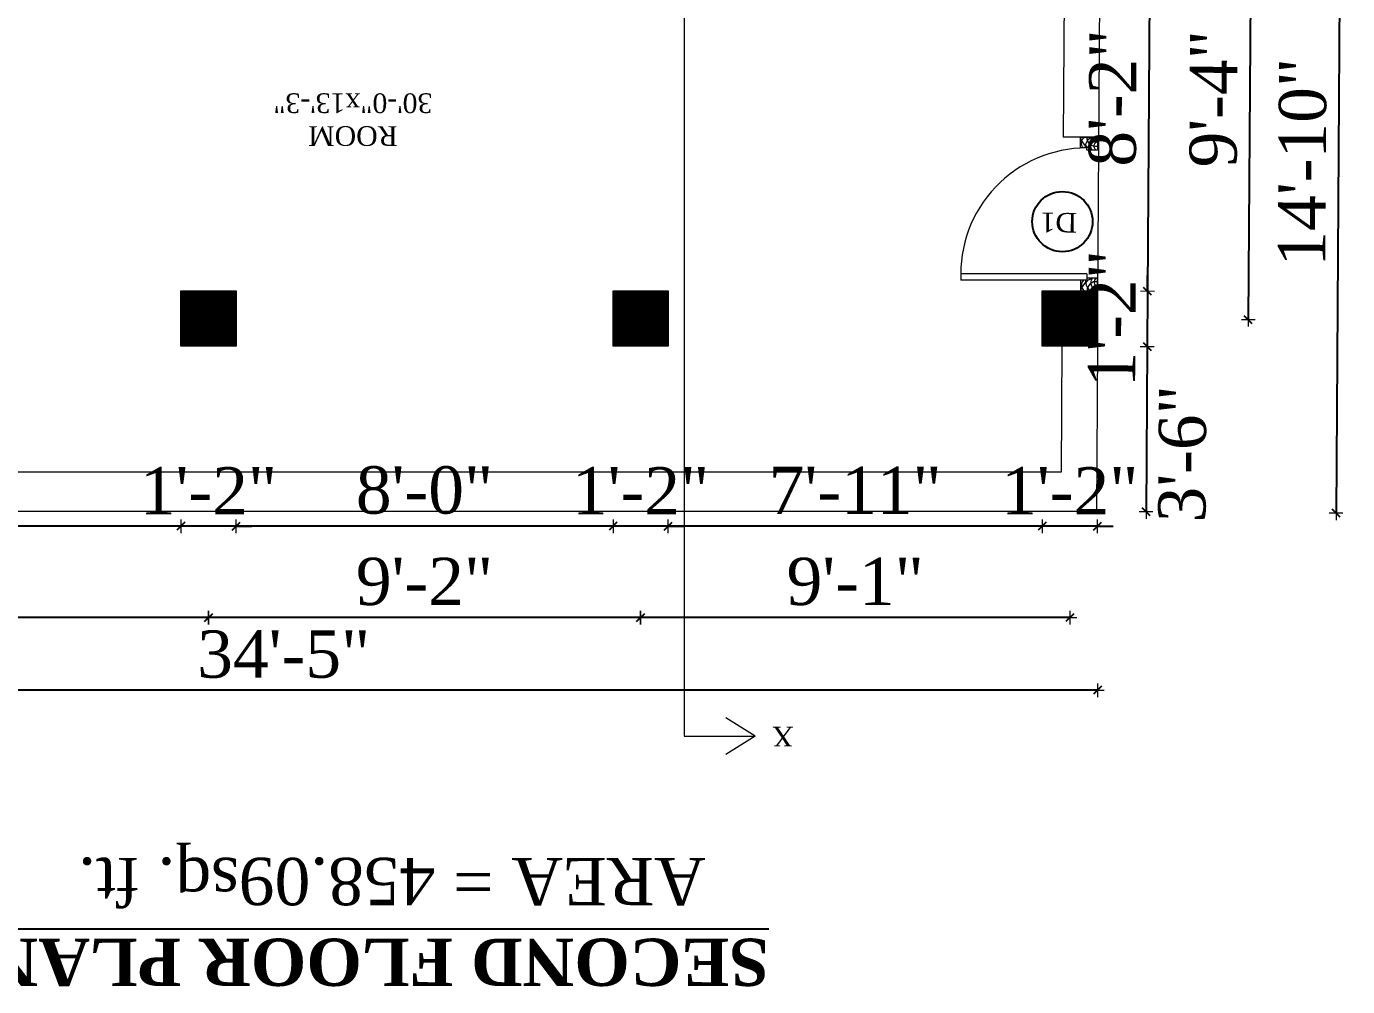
# Model space of a CAD drawing. Header units: inches. Extents: x 4069 to 291496, y -47643 to 12535.
# Drawn here: x 31020.1 to 31355.2, y 2601.2 to 2844.9 of the extents above; entities that cross this region are included whole.
import ezdxf

# ---------------------------------------------------------------- set-up
doc = ezdxf.new("R2010")
doc.units = ezdxf.units.IN
doc.header["$LTSCALE"] = 5
doc.header["$MEASUREMENT"] = 0
for name, color, linetype, lineweight in [('A-WALL', 7, 'Continuous', 9), ('Dimension', 7, 'Continuous', 18), ('DOOR', 62, 'Continuous', 0)]:
    doc.layers.add(name, color=color, linetype=linetype, lineweight=lineweight)
doc.layers.add('dim line', color=7, linetype='Continuous', lineweight=15, true_color=0xfab2b2)
doc.layers.add('TEXT', color=6, linetype='Continuous')
doc.layers.add('WALL', color=7, linetype='Continuous')
doc.styles.add('ordinary', font='times.ttf')
doc.dimstyles.new('Copy of 96', dxfattribs={"dimtxt": 7, "dimasz": 4, "dimexe": 0.5, "dimexo": 0.5, "dimgap": 3, "dimtad": 1, "dimdec": 1, "dimzin": 11, "dimdsep": 46, "dimlunit": 4, "dimtxsty": 'ordinary', "dimblk": 'OBLIQUE', "dimcen": 0.09, "dimse1": 1, "dimse2": 1, "dimclrt": 6, "dimazin": 0, "dimtfac": 1, "dimtdec": 1, "dimtix": 1, "dimtmove": 2, "dimatfit": 3, "dimldrblk": 'leader', "dimfxl": 0.5, "dimfxlon": 1, "dimtolj": 1, "dimtzin": 0, "dimarcsym": 0})
pattern_1 = [(225, (55604.94825, 4379.50503), (0.08838834765, -0.08838834765), [])]

# ---------------------------------------------------------------- blocks, each defined once
blk = doc.blocks.new('A$C27B36B59')
at = {"layer": 'DOOR'}
for p, q in [((0, 4), (0, 0)), ((2.5, 4), (0, 4)), ((2.5, 2.5), (2.5, 4)), ((0, 0), (3, 0)), ((3, 2.5), (2.5, 2.5)), ((3, 0), (3, 2.5))]:
    blk.add_line(p, q, dxfattribs=at)
for centre, radius, start, end in [((-1.4, -0.54), 4.75, 22.1411, 72.838), ((1.34, 2.09), 1.64, 45.138, 144.8948), ((2.21, 0.3), 2.49, 83.3149, 152.658), ((0.13, 0.37), 2.05, 349.4875, 93.6805), ((1.96, -0.47), 2.01, 58.7447, 166.495), ((-0.06, 0.32), 1.13, 343.542, 86.947), ((2.08, -0.4), 1.17, 38.2816, 160.1519)]:
    blk.add_arc(centre, radius, start, end, dxfattribs=at)
blk = doc.blocks.new('D2')
at = {"layer": 'DOOR'}
for p, q in [((74473.95, 24047.59), (74473.95, 24018.09)), ((74473.95, 24047.59), (74475.45, 24047.59)), ((74475.45, 24047.59), (74475.45, 24018.13))]:
    blk.add_line(p, q, dxfattribs=at)
blk.add_arc((74473.95, 24047.59), 29.5, 180, 272.9146, dxfattribs=at)
at = {"layer": 'DOOR', "xscale": -1, "rotation": 180}
blk.add_blockref('A$C27B36B59', (74441.95, 24050.09), dxfattribs=at)
at = {"layer": 'DOOR', "rotation": 180}
blk.add_blockref('A$C27B36B59', (74477.95, 24050.09), dxfattribs=at)
blk = doc.blocks.new('oblique')
at = {"color": 0, "lineweight": -2}
blk.add_line((0.25, 0.25), (-0.25, -0.25), dxfattribs=at)
at = {"layer": 'dim line', "lineweight": 9}
for p, q in [((-0.4375, 0), (0.4375, 0)), ((0, 0.4375), (0, -0.4375))]:
    blk.add_line(p, q, dxfattribs=at)
blk = doc.blocks.new('*D730')
at = {"layer": 'A-WALL', "color": 0, "lineweight": -2, "ltscale": 5, "transparency": 16777216}
blk.add_line((30878.91, 2984.1), (31292.58, 2984.1), dxfattribs=at)
at = {"layer": 'Defpoints', "color": 0, "ltscale": 5, "transparency": 16777216}
for p in [(31292.58, 2984.1), (31292.58, 2889.78, -58.17), (30878.91, 2779.44, -58)]:
    blk.add_point(p, dxfattribs=at)
at = {"layer": 'A-WALL', "color": 0, "lineweight": -2, "ltscale": 5, "transparency": 16777216, "xscale": 4, "yscale": 4, "zscale": 4, "rotation": 180}
blk.add_blockref('oblique', (30878.91, 2984.1), dxfattribs=at)
at = {"layer": 'A-WALL', "color": 0, "lineweight": -2, "ltscale": 5, "transparency": 16777216, "xscale": 4, "yscale": 4, "zscale": 4}
blk.add_blockref('oblique', (31292.58, 2984.1), dxfattribs=at)
at = {"layer": 'A-WALL', "color": 6, "ltscale": 5, "transparency": 16777216, "insert": (31085.75, 2993.2), "char_height": 12, "attachment_point": 5, "style": 'ordinary'}
blk.add_mtext('\\A1;34\'-6"', dxfattribs=at)
blk = doc.blocks.new('_OBLIQUE')
at = {"color": 0, "linetype": 'ByBlock'}
blk.add_line((-0.5, -0.5), (0.5, 0.5), dxfattribs=at)
blk = doc.blocks.new('leader')
at = {"layer": 'Dimension'}
for p, q in [((0, -4.328), (0, 4.328)), ((-4.424, 0), (4.424, 0))]:
    blk.add_line(p, q, dxfattribs=at)
blk = doc.blocks.new('*D847')
at = {"layer": 'A-WALL', "color": 0, "lineweight": -2, "ltscale": 50, "transparency": 16777216}
for p, q in [((31277.76, 2718.07), (31273.76, 2718.07)), ((31291.76, 2718.07), (31277.76, 2718.07)), ((31291.76, 2718.07), (31295.76, 2718.07))]:
    blk.add_line(p, q, dxfattribs=at)
at = {"layer": 'Defpoints', "color": 0, "ltscale": 50, "transparency": 16777216}
for p in [(31277.76, 2763.78, -58.17), (31291.76, 2763.78, -58.17), (31277.76, 2718.07)]:
    blk.add_point(p, dxfattribs=at)
at = {"layer": 'A-WALL', "color": 0, "lineweight": -2, "ltscale": 50, "transparency": 16777216, "xscale": 4, "yscale": 4, "zscale": 4}
blk.add_blockref('oblique', (31277.76, 2718.07), dxfattribs=at)
at = {"layer": 'A-WALL', "color": 0, "lineweight": -2, "ltscale": 50, "transparency": 16777216, "xscale": 4, "yscale": 4, "zscale": 4, "rotation": 180}
blk.add_blockref('oblique', (31291.76, 2718.07), dxfattribs=at)
at = {"layer": 'A-WALL', "color": 6, "ltscale": 50, "transparency": 16777216, "insert": (31284.76, 2727.07), "char_height": 12, "attachment_point": 5, "style": 'ordinary'}
blk.add_mtext('\\A1;1\'-2"', dxfattribs=at)
blk = doc.blocks.new('*D848')
at = {"layer": 'A-WALL', "color": 0, "lineweight": -2, "ltscale": 5, "transparency": 16777216}
blk.add_line((31277.76, 2718.07), (31182.87, 2718.07), dxfattribs=at)
at = {"layer": 'Defpoints', "color": 0, "ltscale": 5, "transparency": 16777216}
for p in [(31182.87, 2763.78, -58.17), (31277.76, 2763.78, -58.17), (31182.87, 2718.07)]:
    blk.add_point(p, dxfattribs=at)
at = {"layer": 'A-WALL', "color": 0, "lineweight": -2, "ltscale": 5, "transparency": 16777216, "xscale": 4, "yscale": 4, "zscale": 4, "rotation": 180}
blk.add_blockref('oblique', (31182.87, 2718.07), dxfattribs=at)
at = {"layer": 'A-WALL', "color": 0, "lineweight": -2, "ltscale": 5, "transparency": 16777216, "xscale": 4, "yscale": 4, "zscale": 4}
blk.add_blockref('oblique', (31277.76, 2718.07), dxfattribs=at)
at = {"layer": 'A-WALL', "color": 6, "ltscale": 5, "transparency": 16777216, "insert": (31230.32, 2727.2), "char_height": 12, "attachment_point": 5, "style": 'ordinary'}
blk.add_mtext('\\A1;7\'-11"', dxfattribs=at)
blk = doc.blocks.new('*D731')
at = {"layer": 'A-WALL', "color": 0, "lineweight": -2, "ltscale": 5, "transparency": 16777216}
for p, q in [((31168.87, 2718.07), (31164.87, 2718.07)), ((31182.87, 2718.07), (31168.87, 2718.07)), ((31182.87, 2718.07), (31186.87, 2718.07))]:
    blk.add_line(p, q, dxfattribs=at)
at = {"layer": 'Defpoints', "color": 0, "ltscale": 5, "transparency": 16777216}
for p in [(31168.87, 2763.78, -58.17), (31182.87, 2763.78, -58.17), (31168.87, 2718.07)]:
    blk.add_point(p, dxfattribs=at)
at = {"layer": 'A-WALL', "color": 0, "lineweight": -2, "ltscale": 5, "transparency": 16777216, "xscale": 4, "yscale": 4, "zscale": 4}
blk.add_blockref('oblique', (31168.87, 2718.07), dxfattribs=at)
at = {"layer": 'A-WALL', "color": 0, "lineweight": -2, "ltscale": 5, "transparency": 16777216, "xscale": 4, "yscale": 4, "zscale": 4, "rotation": 180}
blk.add_blockref('oblique', (31182.87, 2718.07), dxfattribs=at)
at = {"layer": 'A-WALL', "color": 6, "ltscale": 5, "transparency": 16777216, "insert": (31175.87, 2727.07), "char_height": 12, "attachment_point": 5, "style": 'ordinary'}
blk.add_mtext('\\A1;1\'-2"', dxfattribs=at)
blk = doc.blocks.new('*D849')
at = {"layer": 'A-WALL', "color": 0, "lineweight": -2, "ltscale": 5, "transparency": 16777216}
blk.add_line((31168.87, 2718.07), (31073.25, 2718.07), dxfattribs=at)
at = {"layer": 'Defpoints', "color": 0, "ltscale": 5, "transparency": 16777216}
for p in [(31073.25, 2763.78, -58.17), (31168.87, 2763.78, -58.17), (31073.25, 2718.07)]:
    blk.add_point(p, dxfattribs=at)
at = {"layer": 'A-WALL', "color": 0, "lineweight": -2, "ltscale": 5, "transparency": 16777216, "xscale": 4, "yscale": 4, "zscale": 4, "rotation": 180}
blk.add_blockref('oblique', (31073.25, 2718.07), dxfattribs=at)
at = {"layer": 'A-WALL', "color": 0, "lineweight": -2, "ltscale": 5, "transparency": 16777216, "xscale": 4, "yscale": 4, "zscale": 4}
blk.add_blockref('oblique', (31168.87, 2718.07), dxfattribs=at)
at = {"layer": 'A-WALL', "color": 6, "ltscale": 5, "transparency": 16777216, "insert": (31121.06, 2727.18), "char_height": 12, "attachment_point": 5, "style": 'ordinary'}
blk.add_mtext('\\A1;8\'-0"', dxfattribs=at)
blk = doc.blocks.new('*D850')
at = {"layer": 'A-WALL', "color": 0, "lineweight": -2, "ltscale": 5, "transparency": 16777216}
for p, q in [((31059.25, 2718.07), (31055.25, 2718.07)), ((31073.25, 2718.07), (31059.25, 2718.07)), ((31073.25, 2718.07), (31077.25, 2718.07))]:
    blk.add_line(p, q, dxfattribs=at)
at = {"layer": 'Defpoints', "color": 0, "ltscale": 5, "transparency": 16777216}
for p in [(31059.25, 2763.78, -58.17), (31073.25, 2763.78, -58.17), (31059.25, 2718.07)]:
    blk.add_point(p, dxfattribs=at)
at = {"layer": 'A-WALL', "color": 0, "lineweight": -2, "ltscale": 5, "transparency": 16777216, "xscale": 4, "yscale": 4, "zscale": 4}
blk.add_blockref('oblique', (31059.25, 2718.07), dxfattribs=at)
at = {"layer": 'A-WALL', "color": 0, "lineweight": -2, "ltscale": 5, "transparency": 16777216, "xscale": 4, "yscale": 4, "zscale": 4, "rotation": 180}
blk.add_blockref('oblique', (31073.25, 2718.07), dxfattribs=at)
at = {"layer": 'A-WALL', "color": 6, "ltscale": 5, "transparency": 16777216, "insert": (31066.25, 2727.07), "char_height": 12, "attachment_point": 5, "style": 'ordinary'}
blk.add_mtext('\\A1;1\'-2"', dxfattribs=at)
blk = doc.blocks.new('*D732')
at = {"layer": 'A-WALL', "color": 0, "lineweight": -2, "ltscale": 5, "transparency": 16777216}
blk.add_line((31059.25, 2718.07), (30920.8, 2718.07), dxfattribs=at)
at = {"layer": 'Defpoints', "color": 0, "ltscale": 5, "transparency": 16777216}
for p in [(30920.8, 2763.78, -58.17), (31059.25, 2763.78, -58.17), (30920.8, 2718.07)]:
    blk.add_point(p, dxfattribs=at)
at = {"layer": 'A-WALL', "color": 0, "lineweight": -2, "ltscale": 5, "transparency": 16777216, "xscale": 4, "yscale": 4, "zscale": 4, "rotation": 180}
blk.add_blockref('oblique', (30920.8, 2718.07), dxfattribs=at)
at = {"layer": 'A-WALL', "color": 0, "lineweight": -2, "ltscale": 5, "transparency": 16777216, "xscale": 4, "yscale": 4, "zscale": 4}
blk.add_blockref('oblique', (31059.25, 2718.07), dxfattribs=at)
at = {"layer": 'A-WALL', "color": 6, "ltscale": 5, "transparency": 16777216, "insert": (30990.02, 2727.18), "char_height": 12, "attachment_point": 5, "style": 'ordinary'}
blk.add_mtext('\\A1;11\'-6"', dxfattribs=at)
blk = doc.blocks.new('*D733')
at = {"layer": 'A-WALL', "color": 0, "lineweight": -2, "ltscale": 5, "transparency": 16777216}
blk.add_line((31284.76, 2694.88), (31175.87, 2694.88), dxfattribs=at)
at = {"layer": 'Defpoints', "color": 0, "ltscale": 5, "transparency": 16777216}
for p in [(31175.87, 2770.78, -58.17), (31284.76, 2770.78, -58.17), (31175.87, 2694.88)]:
    blk.add_point(p, dxfattribs=at)
at = {"layer": 'A-WALL', "color": 0, "lineweight": -2, "ltscale": 5, "transparency": 16777216, "xscale": 4, "yscale": 4, "zscale": 4, "rotation": 180}
blk.add_blockref('oblique', (31175.87, 2694.88), dxfattribs=at)
at = {"layer": 'A-WALL', "color": 0, "lineweight": -2, "ltscale": 5, "transparency": 16777216, "xscale": 4, "yscale": 4, "zscale": 4}
blk.add_blockref('oblique', (31284.76, 2694.88), dxfattribs=at)
at = {"layer": 'A-WALL', "color": 6, "ltscale": 5, "transparency": 16777216, "insert": (31230.32, 2704), "char_height": 12, "attachment_point": 5, "style": 'ordinary'}
blk.add_mtext('\\A1;9\'-1"', dxfattribs=at)
blk = doc.blocks.new('*D852')
at = {"layer": 'A-WALL', "color": 0, "lineweight": -2, "ltscale": 5, "transparency": 16777216}
blk.add_line((31175.87, 2694.88), (31066.25, 2694.88), dxfattribs=at)
at = {"layer": 'Defpoints', "color": 0, "ltscale": 5, "transparency": 16777216}
for p in [(31066.25, 2770.78, -58.17), (31175.87, 2770.78, -58.17), (31066.25, 2694.88)]:
    blk.add_point(p, dxfattribs=at)
at = {"layer": 'A-WALL', "color": 0, "lineweight": -2, "ltscale": 5, "transparency": 16777216, "xscale": 4, "yscale": 4, "zscale": 4, "rotation": 180}
blk.add_blockref('oblique', (31066.25, 2694.88), dxfattribs=at)
at = {"layer": 'A-WALL', "color": 0, "lineweight": -2, "ltscale": 5, "transparency": 16777216, "xscale": 4, "yscale": 4, "zscale": 4}
blk.add_blockref('oblique', (31175.87, 2694.88), dxfattribs=at)
at = {"layer": 'A-WALL', "color": 6, "ltscale": 5, "transparency": 16777216, "insert": (31121.06, 2704), "char_height": 12, "attachment_point": 5, "style": 'ordinary'}
blk.add_mtext('\\A1;9\'-2"', dxfattribs=at)
blk = doc.blocks.new('*D853')
at = {"layer": 'A-WALL', "color": 0, "lineweight": -2, "ltscale": 5, "transparency": 16777216}
blk.add_line((31066.25, 2694.88), (30913.8, 2694.88), dxfattribs=at)
at = {"layer": 'Defpoints', "color": 0, "ltscale": 5, "transparency": 16777216}
for p in [(30913.8, 2770.78, -58.17), (31066.25, 2770.78, -58.17), (30913.8, 2694.88)]:
    blk.add_point(p, dxfattribs=at)
at = {"layer": 'A-WALL', "color": 0, "lineweight": -2, "ltscale": 5, "transparency": 16777216, "xscale": 4, "yscale": 4, "zscale": 4, "rotation": 180}
blk.add_blockref('oblique', (30913.8, 2694.88), dxfattribs=at)
at = {"layer": 'A-WALL', "color": 0, "lineweight": -2, "ltscale": 5, "transparency": 16777216, "xscale": 4, "yscale": 4, "zscale": 4}
blk.add_blockref('oblique', (31066.25, 2694.88), dxfattribs=at)
at = {"layer": 'A-WALL', "color": 6, "ltscale": 5, "transparency": 16777216, "insert": (30990.02, 2703.99), "char_height": 12, "attachment_point": 5, "style": 'ordinary'}
blk.add_mtext('\\A1;12\'-8"', dxfattribs=at)
blk = doc.blocks.new('*D734')
at = {"layer": 'A-WALL', "color": 0, "lineweight": -2, "ltscale": 5, "transparency": 16777216}
blk.add_line((31291.76, 2676.45), (30878.91, 2676.45), dxfattribs=at)
at = {"layer": 'Defpoints', "color": 0, "ltscale": 5, "transparency": 16777216}
for p in [(30878.91, 2779.44, -58), (31291.76, 2763.78, -58.17), (30878.91, 2676.45)]:
    blk.add_point(p, dxfattribs=at)
at = {"layer": 'A-WALL', "color": 0, "lineweight": -2, "ltscale": 5, "transparency": 16777216, "xscale": 4, "yscale": 4, "zscale": 4, "rotation": 180}
blk.add_blockref('oblique', (30878.91, 2676.45), dxfattribs=at)
at = {"layer": 'A-WALL', "color": 0, "lineweight": -2, "ltscale": 5, "transparency": 16777216, "xscale": 4, "yscale": 4, "zscale": 4}
blk.add_blockref('oblique', (31291.76, 2676.45), dxfattribs=at)
at = {"layer": 'A-WALL', "color": 6, "ltscale": 5, "transparency": 16777216, "insert": (31085.34, 2685.55), "char_height": 12, "attachment_point": 5, "style": 'ordinary'}
blk.add_mtext('\\A1;34\'-5"', dxfattribs=at)
blk = doc.blocks.new('*D736')
at = {"layer": 'A-WALL', "color": 0, "lineweight": -2, "ltscale": 5, "transparency": 16777216}
blk.add_line((31305.12, 2875.7), (31304.48, 2777.7), dxfattribs=at)
at = {"layer": 'Defpoints', "color": 0, "ltscale": 5, "transparency": 16777216}
for p in [(31292.49, 2875.78, -58.17), (31291.76, 2777.78, -58.17), (31304.48, 2777.7)]:
    blk.add_point(p, dxfattribs=at)
at = {"layer": 'A-WALL', "color": 0, "lineweight": -2, "ltscale": 5, "transparency": 16777216, "xscale": 4, "yscale": 4, "zscale": 4}
for p, rotation in [((31305.12, 2875.7), 89.62590714711672), ((31304.48, 2777.7), 269.6259071471167)]:
    blk.add_blockref('oblique', p, dxfattribs=dict(at, rotation=rotation))
at = {"layer": 'A-WALL', "color": 6, "ltscale": 5, "transparency": 16777216, "insert": (31295.69, 2826.76), "char_height": 12, "attachment_point": 5, "rotation": 89.6259, "style": 'ordinary'}
blk.add_mtext('\\A1;8\'-2"', dxfattribs=at)
blk = doc.blocks.new('*D854')
at = {"layer": 'A-WALL', "color": 0, "lineweight": -2, "ltscale": 5, "transparency": 16777216}
for p, q in [((31304.48, 2777.7), (31304.5, 2781.7)), ((31304.48, 2777.7), (31304.39, 2763.7)), ((31304.39, 2763.7), (31304.36, 2759.7))]:
    blk.add_line(p, q, dxfattribs=at)
at = {"layer": 'Defpoints', "color": 0, "ltscale": 5, "transparency": 16777216}
for p in [(31291.76, 2777.78, -58.17), (31291.76, 2763.78, -58.17), (31304.39, 2763.7)]:
    blk.add_point(p, dxfattribs=at)
at = {"layer": 'A-WALL', "color": 0, "lineweight": -2, "ltscale": 5, "transparency": 16777216, "xscale": 4, "yscale": 4, "zscale": 4}
for p, rotation in [((31304.48, 2777.7), 269.6259071471167), ((31304.39, 2763.7), 89.62590714711673)]:
    blk.add_blockref('oblique', p, dxfattribs=dict(at, rotation=rotation))
at = {"layer": 'A-WALL', "color": 6, "ltscale": 5, "transparency": 16777216, "insert": (31295.43, 2770.76), "char_height": 12, "attachment_point": 5, "rotation": 89.6259, "style": 'ordinary'}
blk.add_mtext('\\A1;1\'-2"', dxfattribs=at)
blk = doc.blocks.new('*D737')
at = {"layer": 'A-WALL', "color": 0, "lineweight": -2, "ltscale": 5, "transparency": 16777216}
blk.add_line((31330.75, 2882.49), (31330.02, 2770.49), dxfattribs=at)
at = {"layer": 'Defpoints', "color": 0, "ltscale": 5, "transparency": 16777216}
for p in [(31285.49, 2882.78, -58.17), (31284.76, 2770.78, -58.17), (31330.02, 2770.49)]:
    blk.add_point(p, dxfattribs=at)
at = {"layer": 'A-WALL', "color": 0, "lineweight": -2, "ltscale": 5, "transparency": 16777216, "xscale": 4, "yscale": 4, "zscale": 4}
for p, rotation in [((31330.75, 2882.49), 89.62590714711672), ((31330.02, 2770.49), 269.6259071471167)]:
    blk.add_blockref('oblique', p, dxfattribs=dict(at, rotation=rotation))
at = {"layer": 'A-WALL', "color": 6, "ltscale": 5, "transparency": 16777216, "insert": (31321.26, 2826.55), "char_height": 12, "attachment_point": 5, "rotation": 89.6259, "style": 'ordinary'}
blk.add_mtext('\\A1;9\'-4"', dxfattribs=at)
blk = doc.blocks.new('*D738')
at = {"layer": 'A-WALL', "color": 0, "lineweight": -2, "ltscale": 5, "transparency": 16777216}
blk.add_line((31353.47, 2899.39), (31352.31, 2721.39), dxfattribs=at)
at = {"layer": 'Defpoints', "color": 0, "ltscale": 5, "transparency": 16777216}
for p in [(31292.65, 2899.78, -58.17), (31291.49, 2721.78, -58.17), (31352.31, 2721.39)]:
    blk.add_point(p, dxfattribs=at)
at = {"layer": 'A-WALL', "color": 0, "lineweight": -2, "ltscale": 5, "transparency": 16777216, "xscale": 4, "yscale": 4, "zscale": 4}
for p, rotation in [((31353.47, 2899.39), 89.62590714711672), ((31352.31, 2721.39), 269.6259071471167)]:
    blk.add_blockref('oblique', p, dxfattribs=dict(at, rotation=rotation))
at = {"layer": 'A-WALL', "color": 6, "ltscale": 5, "transparency": 16777216, "insert": (31343.79, 2810.45), "char_height": 12, "attachment_point": 5, "rotation": 89.6259, "style": 'ordinary'}
blk.add_mtext('\\A1;14\'-10"', dxfattribs=at)
blk = doc.blocks.new('*D857')
at = {"layer": 'A-WALL', "color": 0, "lineweight": -2, "ltscale": 5, "transparency": 16777216}
blk.add_line((31304.39, 2763.7), (31304.11, 2721.7), dxfattribs=at)
at = {"layer": 'Defpoints', "color": 0, "ltscale": 5, "transparency": 16777216}
for p in [(31291.76, 2763.78, -58.17), (31291.49, 2721.78), (31304.11, 2721.7)]:
    blk.add_point(p, dxfattribs=at)
at = {"layer": 'A-WALL', "color": 0, "lineweight": -2, "ltscale": 5, "transparency": 16777216, "xscale": 4, "yscale": 4, "zscale": 4}
for p, rotation in [((31304.39, 2763.7), 89.62590714711672), ((31304.11, 2721.7), 269.6259071471167)]:
    blk.add_blockref('oblique', p, dxfattribs=dict(at, rotation=rotation))
at = {"layer": 'A-WALL', "color": 6, "ltscale": 5, "transparency": 16777216, "insert": (31313.35, 2736.45), "char_height": 12, "attachment_point": 5, "rotation": 89.6259, "style": 'ordinary'}
blk.add_mtext('\\A1;3\'-6"', dxfattribs=at)

msp = doc.modelspace()

# ---------------------------------------------------------------- hatches: boundary and pattern name
at = {"layer": 'A-WALL', "ltscale": 5}
h = msp.add_hatch(dxfattribs=at)
h.set_pattern_fill('ANSI31', color=256, angle=180)
h.set_pattern_definition(pattern_1)
h.paths.add_polyline_path([(31073.24912, 2777.78389), (31059.24912, 2777.78389), (31059.24912, 2763.78389), (31073.24912, 2763.78389)])
h = msp.add_hatch(dxfattribs=at)
h.set_pattern_fill('ANSI31', color=256, angle=180)
h.set_pattern_definition(pattern_1)
h.paths.add_polyline_path([(31168.87023, 2763.78389), (31182.87023, 2763.78389), (31182.87023, 2777.78389), (31168.87023, 2777.78389)])
h = msp.add_hatch(dxfattribs=at)
h.set_pattern_fill('ANSI31', color=256, angle=180)
h.set_pattern_definition(pattern_1)
h.paths.add_polyline_path([(31277.76007, 2763.78389), (31291.76007, 2763.78389), (31291.76007, 2777.78389), (31287.42674, 2777.78389), (31277.76007, 2777.78389)])

# ---------------------------------------------------------------- linework, layer by layer
for p, q in [((31186.92547, 2993.98778), (31186.92547, 2664.78389)), ((31291.76007, 2763.78389), (31292.85698, 2931.78389)), ((31283.49116, 2875.78389), (31283.10593, 2816.78376)), ((31292.10612, 2816.78376), (31283.10593, 2816.78376)), ((31282.76026, 2763.84265), (31282.55094, 2731.78389)), ((31291.76007, 2763.78389), (31291.48584, 2721.78389)), ((31282.55094, 2731.78389), (30982.14893, 2731.78389)), ((31291.48584, 2721.78389), (30981.57493, 2721.78389)), ((31204.92547, 2664.78389), (31197.49632, 2669.4631)), ((31186.92547, 2664.78389), (31204.92547, 2664.78389)), ((31204.92547, 2664.78389), (31197.49632, 2660.10468))]:
    msp.add_line(p, q, dxfattribs=at)
at = {"layer": 'A-WALL', "ltscale": 5, "elevation": -58.16904}
for points in [[(31073.24912, 2763.78389), (31059.24912, 2763.78389), (31059.24912, 2777.78389), (31073.24912, 2777.78389)], [(31182.87023, 2763.78389), (31168.87023, 2763.78389), (31168.87023, 2777.78389), (31182.87023, 2777.78389)], [(31291.76007, 2763.78389), (31277.76007, 2763.78389), (31277.76007, 2777.78389), (31291.76007, 2777.78389)]]:
    msp.add_lwpolyline(points, close=True, dxfattribs=at)
at = {"layer": 'TEXT'}
msp.add_circle((31282.87631, 2795.38707, -58.16904), 7.64038, dxfattribs=at)

# ---------------------------------------------------------------- block references
at = {"layer": 'WALL', "color": 2, "linetype": 'ByBlock', "xscale": 1.083333333326322, "yscale": 1.083333333326322, "zscale": 1.083333333326322, "rotation": 269.999999999982}
msp.add_blockref('D2', (5237.49816, 83462.23105, -58.16904), dxfattribs=at)

# ---------------------------------------------------------------- texts
at = {"layer": 'TEXT', "style": 'ordinary'}
for s, rotation, p in [('D1', 179.5142373, (31286.60256, 2797.58832, -58.16904)), ('X', 180, (31214.70717, 2667.19875, -58.16904))]:
    msp.add_text(s, height=5, rotation=rotation, dxfattribs=at).set_placement(p)
at = {"layer": 'TEXT', "insert": (31102.87549, 2828.00385), "char_height": 5, "attachment_point": 8, "rotation": 179.9996119, "style": 'ordinary'}
msp.add_mtext_dynamic_manual_height_columns('ROOM\\P30\'-0"x13\'-3"', width=101.5687276, gutter_width=1720.71691, heights=[0], dxfattribs=at)
at = {"layer": 'TEXT', "char_height": 12, "width": 219.8150831, "attachment_point": 8, "rotation": 179.9996119, "style": 'ordinary'}
for s, insert in [('AREA = 458.09sq. ft.', (31112.80139, 2637.79279)), ('{\\fTimes New Roman|b1|i0|c0|p18;\\LSECOND FLOOR PLAN}', (31109.21663, 2613.55204))]:
    msp.add_mtext(s, dxfattribs=dict(at, insert=insert))

# ---------------------------------------------------------------- dimensions: what is measured, and where the dimension line sits
at = {"layer": 'A-WALL', "ltscale": 5}
for base, p1, p2, angle, picture, middle in [((31292.58276, 2984.10053), (30878.91208, 2779.44466, -58), (31292.58276, 2889.78389, -58.16904), 180, '*D730', (31085.74742, 2993.20436)), ((31352.31031, 2721.38675), (31292.64805, 2899.78389, -58.16904), (31291.48584, 2721.78389, -58.16904), 89.6259071, '*D738', (31343.78779, 2810.44619)), ((31330.01514, 2770.48841), (31285.49135, 2882.78389, -58.16904), (31284.76007, 2770.78389, -58.16904), 89.6259071, '*D737', (31321.25985, 2826.54796)), ((31304.47709, 2777.70086), (31292.49135, 2875.78389, -58.16904), (31291.76007, 2777.78389, -58.16904), 89.6259071, '*D736', (31295.6934, 2826.7606)), ((31304.38569, 2763.70146), (31291.76007, 2777.78389, -58.16904), (31291.76007, 2763.78389, -58.16904), 89.6259071, '*D854', (31295.43158, 2770.75992)), ((30878.91208, 2676.44879), (31291.76007, 2763.78389, -58.16904), (30878.91208, 2779.44466, -58), 180, '*D734', (31085.33607, 2685.55261)), ((30913.79549, 2694.88159), (31066.24912, 2770.78389, -58.16904), (30913.79549, 2770.78389, -58.16904), 180, '*D853', (30990.02231, 2703.98541)), ((31066.24912, 2694.88159), (31175.87023, 2770.78389, -58.16904), (31066.24912, 2770.78389, -58.16904), 180, '*D852', (31121.05968, 2704.00272)), ((31175.87023, 2694.88159), (31284.76007, 2770.78389, -58.16904), (31175.87023, 2770.78389, -58.16904), 180, '*D733', (31230.31515, 2704.00272)), ((30920.79549, 2718.07477), (31059.24912, 2763.78389, -58.16904), (30920.79549, 2763.78389, -58.16904), 180, '*D732', (30990.02231, 2727.17859)), ((31059.24912, 2718.07477), (31073.24912, 2763.78389, -58.16904), (31059.24912, 2763.78389, -58.16904), 180, '*D850', (31066.24912, 2727.07477)), ((31073.24912, 2718.07477), (31168.87023, 2763.78389, -58.16904), (31073.24912, 2763.78389, -58.16904), 180, '*D849', (31121.05968, 2727.17859)), ((31168.87023, 2718.07477), (31182.87023, 2763.78389, -58.16904), (31168.87023, 2763.78389, -58.16904), 180, '*D731', (31175.87023, 2727.07477)), ((31182.87023, 2718.07477), (31277.76007, 2763.78389, -58.16904), (31182.87023, 2763.78389, -58.16904), 180, '*D848', (31230.31515, 2727.1959))]:
    dim = msp.add_linear_dim(base=base, p1=p1, p2=p2, angle=angle, dimstyle='Copy of 96', override={"dimtxt": 12, "dimdec": 0, "dimblk": 'oblique', "dimtdec": 0, "dimarcsym": 1}, dxfattribs=at)
    dim.commit()
    dim.dimension.update_dxf_attribs({"geometry": picture, "text_midpoint": middle})
dim = msp.add_linear_dim(base=(31304.11146, 2721.70146), p1=(31291.76007, 2763.78389, -58.16904), p2=(31291.48584, 2721.78389), angle=89.6259071, dimstyle='Copy of 96', override={"dimtxt": 12, "dimdec": 0, "dimblk": 'oblique', "dimtdec": 0, "dimarcsym": 1}, dxfattribs=at)
dim.commit()
dim.dimension.update_dxf_attribs({"geometry": '*D857', "text_midpoint": (31313.3522, 2736.44761), "dimtype": 160})
at = {"layer": 'A-WALL', "ltscale": 50}
dim = msp.add_linear_dim(base=(31277.76007, 2718.07477), p1=(31291.76007, 2763.78389, -58.16904), p2=(31277.76007, 2763.78389, -58.16904), angle=180, dimstyle='Copy of 96', override={"dimtxt": 12, "dimdec": 0, "dimblk": 'oblique', "dimtdec": 0, "dimarcsym": 1}, dxfattribs=at)
dim.commit()
dim.dimension.update_dxf_attribs({"geometry": '*D847', "text_midpoint": (31284.76007, 2727.07477)})

doc.saveas('drawing.dxf')
